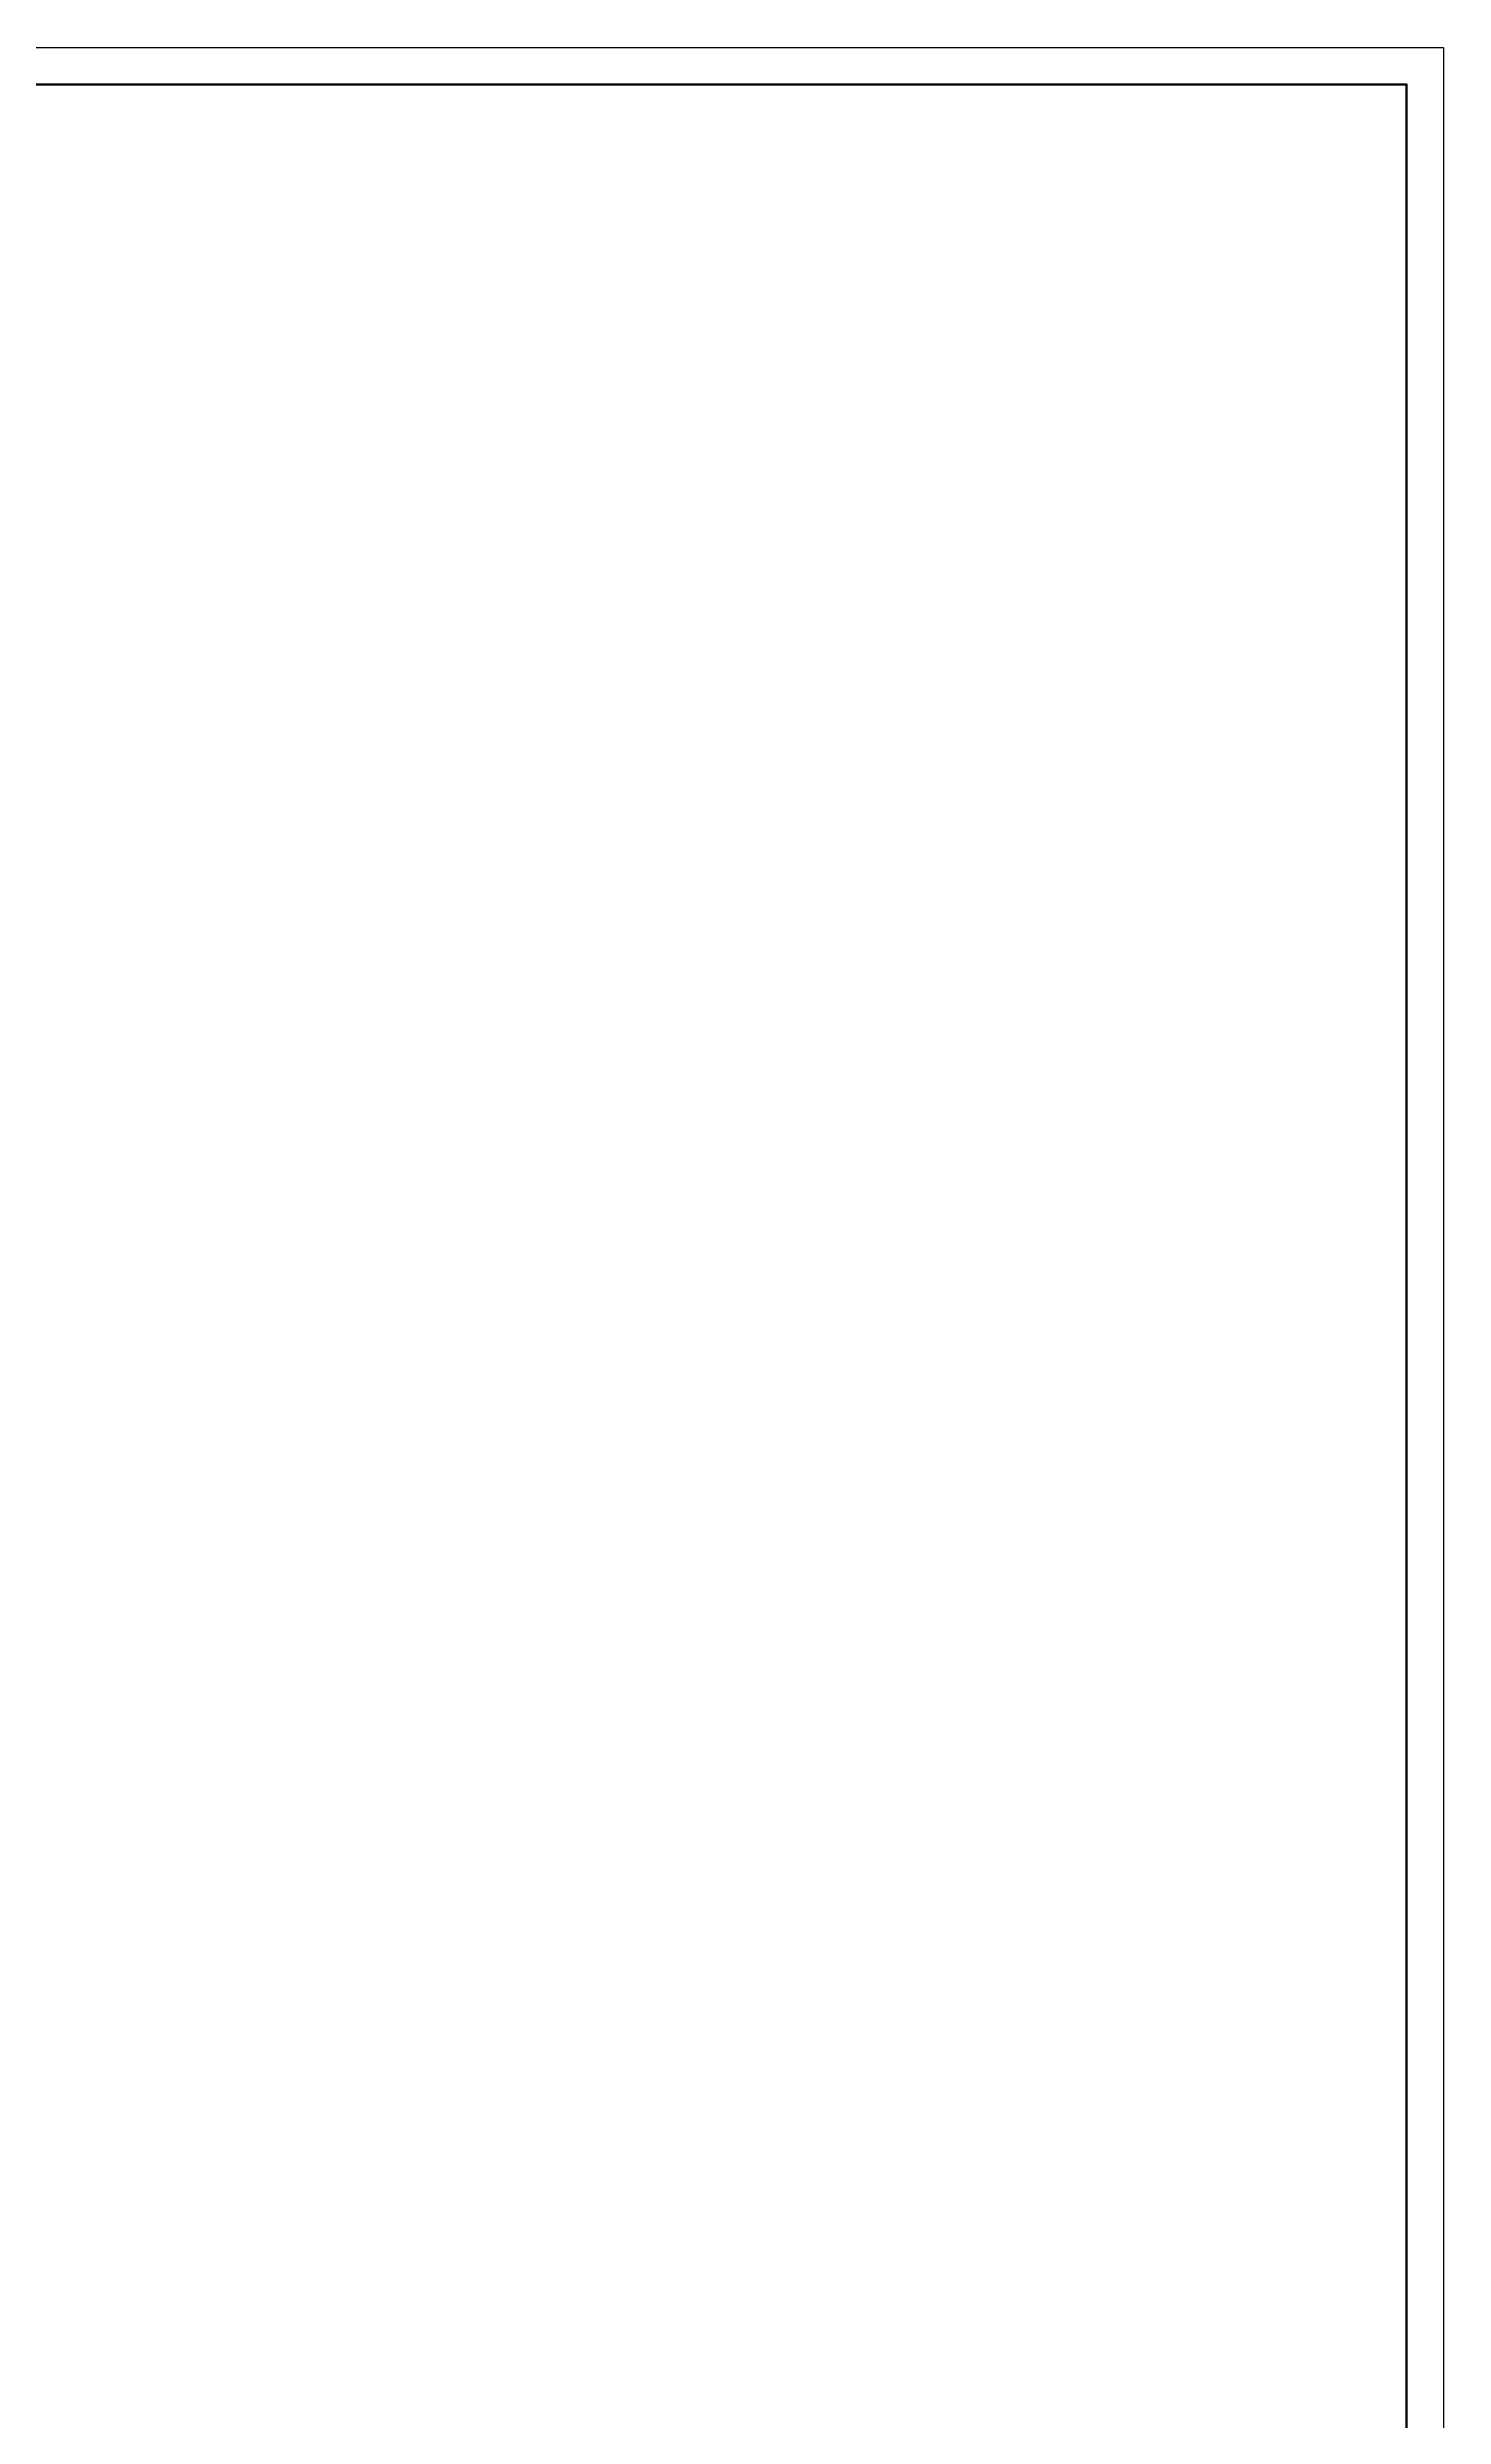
# Model space of a CAD drawing. Header units: millimetres. Extents: x -32 to 417638015, y -35 to 175284279.
# Drawn here: x 867723 to 886577, y 72357 to 104348 of the extents above; entities that cross this region are included whole.
import ezdxf
from ezdxf.enums import TextEntityAlignment as Align

# ---------------------------------------------------------------- set-up
doc = ezdxf.new("R2010")
doc.units = ezdxf.units.MM
doc.layers.add('RAMKA', color=7, linetype='Continuous')
doc.styles.add('RAMKA', font='isocpeur.ttf', dxfattribs={"oblique": 15, "height": 5})
doc.styles.get("Standard").update_dxf_attribs({"font": 'arial.ttf'})

# ---------------------------------------------------------------- blocks, each defined once
blk = doc.blocks.new('*U1108')
at = {"lineweight": 5, "transparency": 33554687}
blk.add_lwpolyline([(0, 0), (0, 841), (1189, 841), (1189, 0)], close=True, dxfattribs=at)
at = {"lineweight": 30, "transparency": 33554687}
blk.add_lwpolyline([(20, 5), (20, 836), (1184, 836), (1184, 5)], close=True, dxfattribs=at)
at = {"transparency": 33554687, "style": 'RAMKA', "oblique": 15, "width": 0.9}
for tag, height, p in [('СТРАНИЦА', 0.00025, (1183.9995, 835.9996)), ('ДАТА1', 2.5, (1059, 32.5)), ('ДАТА2', 2.5, (1059, 27.5)), ('СТАДИЯ', 2.5, (1141.5, 25)), ('ЛИСТ', 2.5, (1156.5, 25)), ('ЛИСТОВ', 2.5, (1174, 25)), ('ДАТА3', 2.5, (1059, 22.5)), ('ДАТА4', 2.5, (1059, 17.5)), ('ДАТА5', 2.5, (1059, 12.5)), ('ДАТА6', 2.5, (1059, 7.5))]:
    blk.add_attdef(tag, text='', height=height, dxfattribs=at).set_placement(p, align=Align.MIDDLE_CENTER)
at = {"transparency": 33554687, "style": 'RAMKA', "oblique": 15, "width": 0.9, "flags": 8}
blk.add_attdef('ШИФР', text='', height=5, dxfattribs=at).set_placement((1124, 55), align=Align.MIDDLE_CENTER)
at = {"transparency": 33554687, "style": 'RAMKA', "oblique": 15, "width": 0.9}
for tag, p in [('ДОЛЖНОСТЬ1', (1000, 32.5)), ('ФИО1', (1020, 32.5)), ('ДОЛЖНОСТЬ2', (1000, 27.5)), ('ФИО2', (1020, 27.5)), ('ДОЛЖНОСТЬ3', (1000, 22.5)), ('ФИО3', (1020, 22.5)), ('ДОЛЖНОСТЬ4', (1000, 17.5)), ('ФИО4', (1020, 17.5)), ('ДОЛЖНОСТЬ5', (1000, 12.5)), ('ФИО5', (1020, 12.5)), ('ДОЛЖНОСТЬ6', (1000, 7.5)), ('ФИО6', (1020, 7.5))]:
    blk.add_attdef(tag, text='', height=2.5, dxfattribs=at).set_placement(p, align=Align.MIDDLE_LEFT)
at = {"lineweight": 5, "transparency": 33554687, "oblique": 15, "width": 0.9}
for tag, flags, p in [('КОМПАНИЯ', 150, (1159, 12.5)), ('НАИМЕНОВАНИЕ', 128, (1099, 12.5)), ('КОМПЛЕКТ', 170, (1099, 27.5))]:
    blk.add_attdef(tag, text='', height=2.5, dxfattribs=dict(at, flags=flags)).set_placement(p, align=Align.MIDDLE_CENTER)
at = {"transparency": 33554687, "style": 'RAMKA', "oblique": 15, "width": 0.9, "flags": 8}
blk.add_attdef('ФОРМАТЛИСТА', text='', height=2.5, dxfattribs=at).set_placement((1155, 2.5), align=Align.MIDDLE_LEFT)
at = {"lineweight": 9, "transparency": 33554687, "oblique": 15, "width": 0.9, "flags": 26}
blk.add_attdef('ОБЪЕКТ', text='', height=2.5, dxfattribs=at).set_placement((1124, 42.5), align=Align.MIDDLE_CENTER)

msp = doc.modelspace()

# ---------------------------------------------------------------- block references
at = {"layer": 'RAMKA', "transparency": 33554687}
ref = msp.add_blockref('*U1108', (767677, 20248), dxfattribs=dict(at, xscale=100, yscale=100, zscale=100))
ref.add_attrib('СТРАНИЦА', '1', dxfattribs={"layer": '0', "transparency": 33554687, "height": 0.025, "style": 'RAMKA', "oblique": 15, "width": 0.9}).set_placement((886077, 103848), align=Align.MIDDLE_CENTER)

doc.saveas('drawing.dxf')
